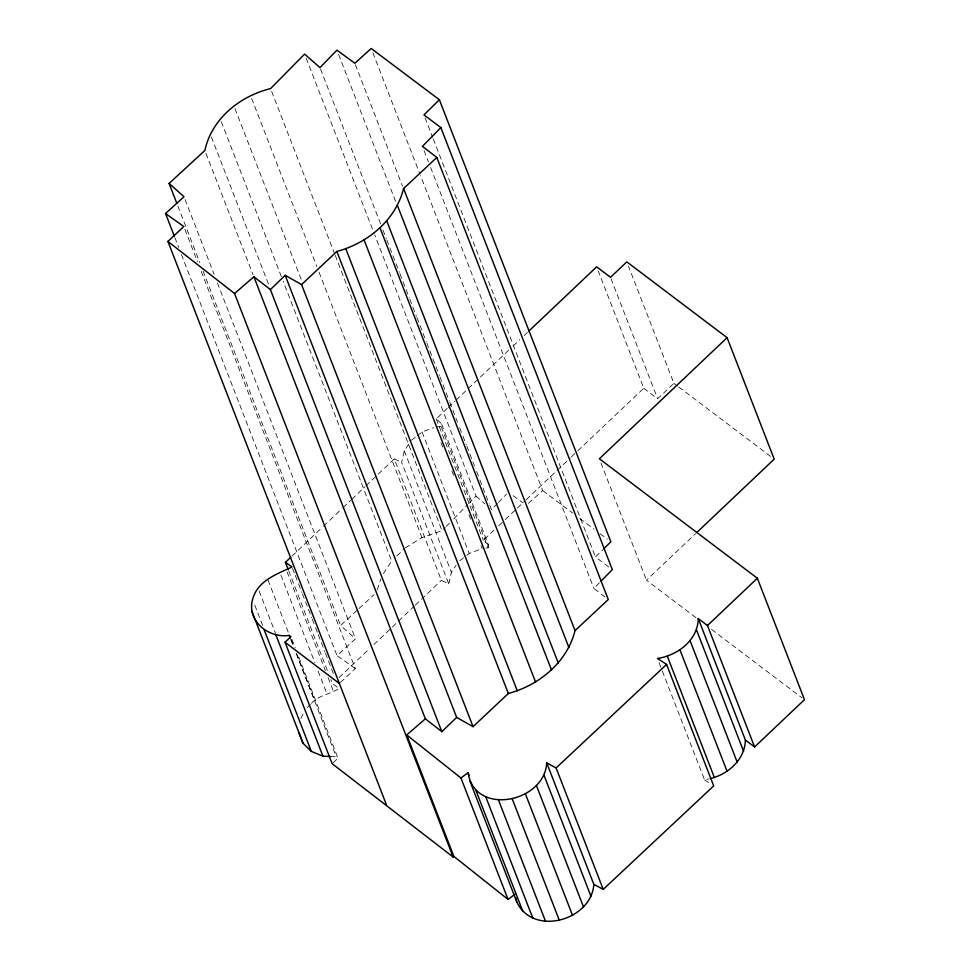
<?xml version="1.0" encoding="UTF-8"?>
<svg xmlns="http://www.w3.org/2000/svg" width="970" height="970" viewBox="0 0 970 970"><rect width="100%" height="100%" fill="white"/><g stroke="black" fill="none" stroke-linecap="round" stroke-linejoin="round"><path stroke-width="0.73" stroke-dasharray="4.85 3.64" d="M485.752 548.135L488.189 547.795L441.083 426.351L441.399 423.599L436.257 418.87L447.243 408.455M488.189 547.795L488.504 545.043L441.399 423.599M365.981 485.812L394.281 458.919L441.386 580.363L448.746 583.831L401.641 462.375L404.284 450.832L409.025 443.775M448.746 583.831L451.389 572.276L456.13 565.231M377.233 589.833L380.858 578.92M300.906 718.43L303.925 712.162M383.405 573.658L391.65 560.963L283.191 281.324M497.428 503.503L491.438 509.65L489.801 505.418M498.422 502.472L506.413 494.276M604.953 596.974L593.87 588.438L600.018 582.17M405.351 547.832L421.986 537.635L442.017 530.675L445.206 527.438M446.273 526.358L449.462 523.133M453.717 518.817L467.552 504.788M468.607 503.709L476.052 496.155L374.711 234.873M307.248 707.542L310.4 704.39M311.455 703.335C318.572 694.896 330.527 694.423 339.112 688.397L332.528 683.814L330.879 679.582M608.699 566.916L595.434 556.962L602.625 549.893M396.924 555.907L404.296 548.838M291.958 556.162L322.428 527.195M323.519 526.164L342.034 508.571M343.113 507.54L350.74 500.302M351.831 499.259L364.89 486.855M339.063 677.606L369.546 648.639M373.899 644.504L391.31 627.954M392.401 626.923L414.178 606.226M415.257 605.195L441.386 580.363M448.334 407.412L454.93 401.168M456.033 400.125L467.019 389.71M468.11 388.667L508.765 350.134M513.154 345.975L519.75 339.718M524.139 335.559L527.438 332.431M488.504 545.043L483.363 540.314L494.348 529.899M498.738 525.74L504.23 520.526M505.334 519.483L516.319 509.068M517.422 508.037L525.109 500.738M526.201 499.695L570.154 458.046M571.245 457.003L576.738 451.802M577.841 450.759L643.753 388.267L598.296 271.054M643.753 388.267L657.624 398.755L673.92 383.32L628.451 266.107M695.914 617.611L646.469 580.218L695.599 533.645M333.11 762.76L337.996 758.152L298.008 655.053M340.446 682.504L355.287 668.56L200.256 268.872M355.287 668.56L337.002 655.587L355.457 638.781L340.567 625.48L357.906 609.524M358.985 608.517L374.165 594.549M528.468 503.345L542.691 490.565L420.531 175.606M411.401 440.259L416.154 436.597M417.342 435.688L422.108 432.026L433.711 427.697M459.695 560.793L465.636 556.222M466.837 555.301L469.213 553.482L480.817 549.141M662.377 671.155L704.559 779.892L708.779 778.922M436.209 427.042L441.083 426.351M330.358 756.539L336.299 756.855L337.996 758.152M394.281 458.919L401.641 462.375M704.559 779.892L710.258 783.639M513.178 495.706L522.709 502.69M542.691 490.565L572.579 513.033M579.757 518.429L594.101 529.22M600.078 533.718L607.256 539.114M673.92 383.32L677.545 386.06M678.745 386.969L770.58 456.397M711.592 629.457L802.057 697.854M476.052 496.155L484.842 503.866M611.064 278.717L657.624 398.755M601 463.005L646.469 580.218M659.091 662.692L661.831 669.749M425.066 117.722L432.729 137.498M433.275 138.904L595.434 556.962M424.048 150.617L428.437 161.905M430.619 167.555L593.87 588.438M372.868 52.732L419.974 174.2M355.372 64.663L402.477 186.131M338.591 54.393L396.112 202.694M320.524 69.003L380.786 224.361M382.968 230.011L386.266 238.487M386.812 239.893L399.41 272.376M399.955 273.795L409.267 297.802M409.813 299.221L416.385 316.159M416.942 317.578L426.254 341.586M426.8 343.004L439.398 375.487M439.943 376.893L449.255 400.901M449.801 402.32L457.476 422.083M459.671 427.734L462.411 434.803M462.957 436.209L466.243 444.684M466.788 446.103L474.463 465.867M476.646 471.517L479.386 478.586M479.932 479.992L489.244 504M306.241 58.333L374.165 233.467M436.257 418.87L483.363 540.314M441.023 442.744L442.659 446.976M451.971 470.983L453.62 475.227M468.959 514.767L470.595 518.999M481.011 545.831L482.102 548.656M422.108 432.026L469.213 553.482M271.648 91.447L334.65 253.861M335.196 255.28L442.017 530.675M404.284 450.832L451.389 572.276M251.618 98.394L316.814 266.459M319.009 272.109L421.986 537.635M234.982 108.591L301.815 280.9M221.281 121.723L282.634 279.906M211.387 136.952L269.454 286.659M205.955 153.321L253.073 274.789M185.088 199.553L214.127 274.401M217.413 282.876L355.457 638.781M177.862 206.016L199.771 262.518M203.057 270.982L340.567 625.48M184.918 229.332L197.516 261.815M174.855 237.541L178.686 247.423M181.426 254.492L337.002 655.587M292.552 568.359L294.747 574.01M295.292 575.428L298.032 582.485M298.578 583.891L301.864 592.367M302.41 593.785L307.89 607.899M308.436 609.318L311.722 617.793M312.267 619.199L315.007 626.256M315.553 627.675L317.748 633.325M318.293 634.732L324.865 651.682M325.423 653.089L333.632 674.271M288.708 570.845L327.593 671.107M287.071 571.815L325.411 670.67M328.151 677.727L333.619 691.852M280.888 575.064L314.85 662.619M318.136 671.094L326.902 693.683M291.982 639.521L295.268 647.996M268.06 580.133L288.866 633.798M291.061 639.448L293.801 646.505M296.541 653.574L314.607 700.17M290.83 639.642L293.025 645.293M296.311 653.768L336.299 756.855M259.123 591.033L275.565 633.398M254.783 605.134L263.003 626.317"/><path stroke-width="1.45" d="M453.135 857.019L234.558 293.51L253.897 276.777L425.369 718.843L406.745 734.945L453.851 856.389L453.135 857.019L332.128 763.681L285.022 642.237L290.891 636.696L289.193 635.411C268.86 638.551 246.562 621.152 252.588 599.484C257.571 580.545 276.547 574.385 292.006 566.953L285.423 562.37L290.867 557.192M603.219 889.393L556.113 767.937L546.728 762.905L593.834 884.349L603.219 889.393L713.69 785.894L666.584 664.45L657.454 658.448C677.46 655.55 697.891 640.176 698.279 618.569L707.482 625.517L754.587 746.961L804.469 699.685L757.352 578.241L599.363 458.774L727.1 337.681L626.814 261.876L610.518 277.311L596.647 266.823L528.541 331.388M710.185 778.595C728.082 774.436 745.105 759.401 745.384 740.013L698.279 618.569M515.179 894.134L508.05 899.432L460.944 777.988L468.073 772.69C474.888 816.74 544.582 802.372 546.728 762.905M469.613 780.304L516.719 901.748C532.76 936.838 591.373 920.663 593.834 884.349M436.815 157.467L608.287 599.533L575.04 630.597C567.111 662.364 539.09 685.244 508.341 693.501L473.045 726.639L301.585 284.574L336.869 251.448C367.63 243.179 395.651 220.311 403.581 188.544L436.815 157.467L422.411 146.373L440.853 127.579L423.963 114.897L439.374 99.752L371.219 48.5L354.814 63.256L336.942 50.161L319.979 67.597L304.592 54.102L270.557 88.622C239.942 96.006 211.69 118.764 204.864 150.495L169.095 183.427L176.77 203.191M601.048 581.127L612.325 569.632L440.853 127.579M603.655 548.875L610.845 541.806L439.374 99.752M285.192 275.334L456.652 717.4L441.847 731.647L270.387 289.581L285.192 275.334L301.585 284.574M696.69 532.615L774.205 459.137L727.1 337.681M707.482 625.517L757.352 578.241M386.484 804.954L167.919 241.445L183.815 226.507L165.53 213.533L183.997 196.728L169.095 183.427M556.113 767.937L666.584 664.45M251.848 611.161L303.004 743.214L311.346 751.398L322.925 756.151L330.358 756.539M456.652 717.4L473.045 726.639M745.384 740.013L754.587 746.961M285.022 642.237L339.379 683.51M253.897 276.777L270.387 289.581M425.369 718.843L441.847 731.647M167.919 241.445L234.558 293.51M406.745 734.945L460.944 777.988M453.851 856.389L508.05 899.432M696.484 629.906L743.602 751.35M690.119 640.794L737.224 762.238M679.982 649.936L727.088 771.38M667.299 656.181L714.405 777.625M403.581 188.544L575.04 630.597M397.385 205.361L568.856 647.427M386.787 220.954L558.259 663.007M380.046 227.986L551.518 670.04M364.114 240.002L535.573 682.068M345.793 248.708L517.252 690.761M543.806 774.727L590.912 896.183M336.869 251.448L508.341 693.501M536.422 785.53L583.528 906.974M525.449 793.969L572.555 915.425M512.281 799.025L559.387 920.469M498.495 800.056L545.601 921.5M485.812 796.94L532.918 918.384M475.785 790.065L522.891 911.521M468.073 772.69L469.165 775.515M165.53 213.533L174.297 236.122M285.423 562.37L288.163 569.426M289.193 635.411L290.285 638.236M275.819 634.707L322.925 756.151M264.24 629.954L311.346 751.398M298.954 732.605L303.004 743.214M515.955 897.941L516.719 901.748"/></g></svg>
